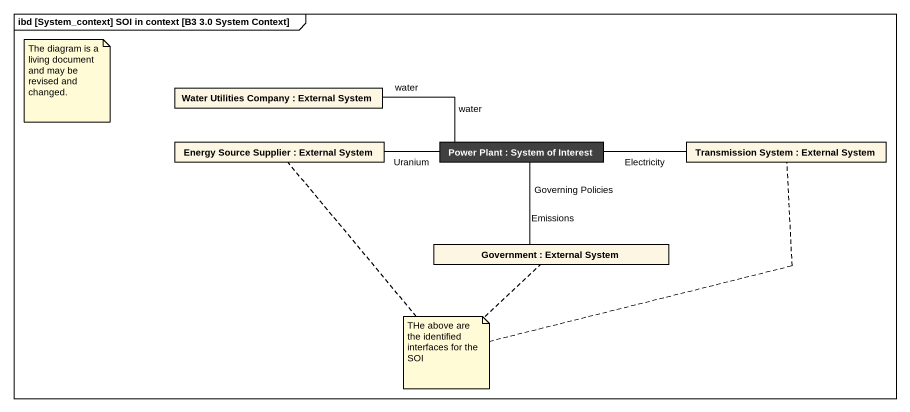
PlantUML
@startuml
mainframe ibd [System_context] SOI in context [B3 3.0 System Context]
rectangle "Water Utilities Company : External System" as Water_Utilities_Company
rectangle "Energy Source Supplier : External System" as Energy_Source_Supplier
rectangle "Power Plant : System of Interest" as Power_Plant #404040
rectangle "Transmission System : External System" as Transmission_System
rectangle "Government : External System" as Government
Water_Utilities_Company -right- Power_Plant : water\nwater
Energy_Source_Supplier -right- Power_Plant : Uranium
Power_Plant -right- Transmission_System : Electricity
Power_Plant -- Government : Governing Policies\nEmissions
note as N1
  The diagram is a living document and may be revised and changed.
end note
note as N2
  THe above are the identified interfaces for the SOI
end note
N2 .. Energy_Source_Supplier
N2 .. Government
N2 .. Transmission_System
@enduml
